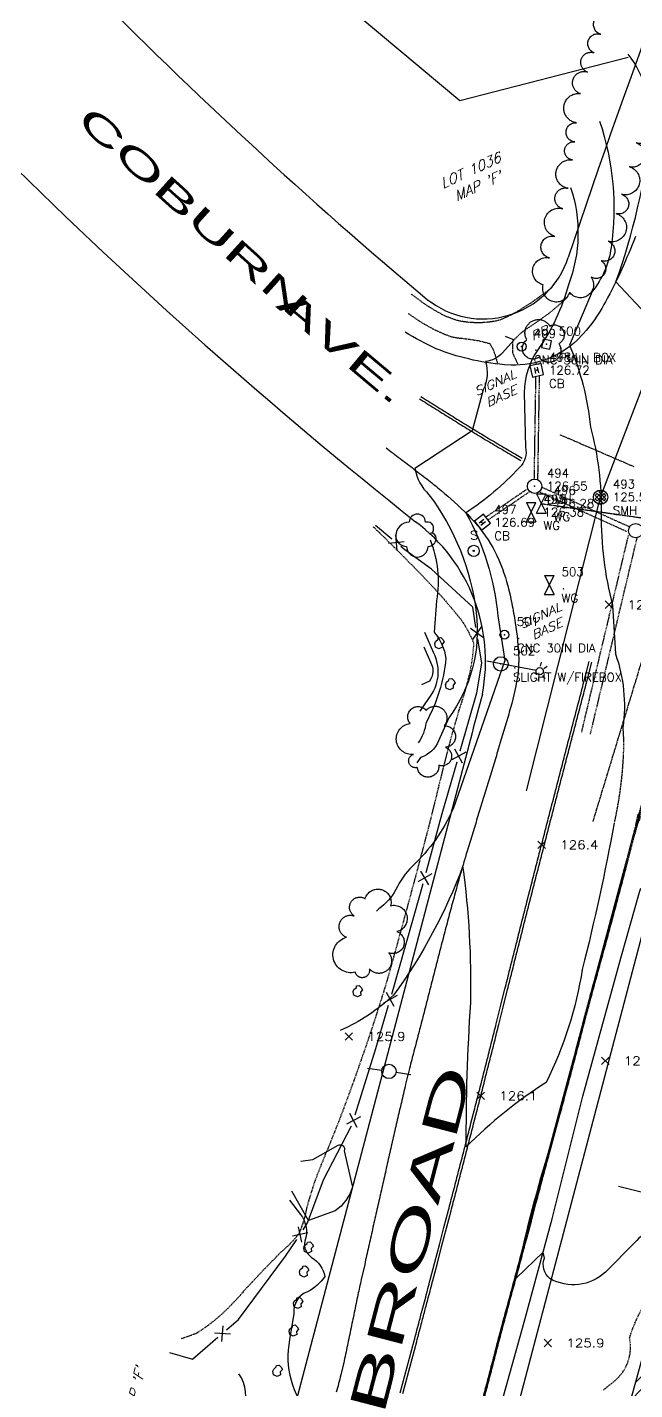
# Model space of a CAD drawing. Header units: feet. Extents: x 1023941 to 1026768, y 90264 to 94497.
# Drawn here: x 1024391.5 to 1024560.6, y 93161.3 to 93540.8 of the extents above; entities that cross this region are included whole.
import ezdxf
from ezdxf.enums import TextEntityAlignment as Align

# ---------------------------------------------------------------- set-up
doc = ezdxf.new("R2010")
doc.units = ezdxf.units.FT
doc.header["$MEASUREMENT"] = 0
for name, pattern in [('GAS', [1.44, 0.9, -0.06, 0.15, -0.06, 0, -0.06, 0.15, -0.06]), ('HIDDEN', [0.375, 0.25, -0.125]), ('HIDDEN2', [0.1875, 0.125, -0.0625]), ('LTP300', [40, 40, 0]), ('LTP600', [40, 40, 0]), ('WATER2', [0.56, 0.4, -0.04, 0, -0.04, 0, -0.04, 0, -0.04])]:
    doc.linetypes.add(name, pattern=pattern)
for name, color, linetype in [('BUILDING', 11, 'Continuous'), ('CF-INDEX', 11, 'Continuous'), ('CF-INTERMED', 9, 'Continuous'), ('CF-OB_INTER', 9, 'HIDDEN'), ('CF-OBS_INDX', 11, 'HIDDEN'), ('CURB_BACK', 9, 'Continuous'), ('CURB_BOTTOM', 10, 'Continuous'), ('CURB_OBSCURED', 10, 'HIDDEN2'), ('CURB_TOP', 10, 'Continuous'), ('DESC', 2, 'Continuous'), ('E1ABL', 4, 'Continuous'), ('E2SWL', 11, 'Continuous'), ('E3BDL', 6, 'Continuous'), ('E6ABT-L', 4, 'Continuous'), ('E6BUH', 9, 'Continuous'), ('E6DRL', 9, 'HIDDEN'), ('E6GAL', 9, 'GAS'), ('E6TOS', 9, 'Continuous'), ('E6WTL-APRX', 9, 'WATER2'), ('E7DRS', 10, 'Continuous'), ('E7SNT', 3, 'Continuous'), ('E7SWS', 10, 'Continuous'), ('E7UTS', 10, 'Continuous'), ('E7UTT', 10, 'Continuous'), ('E7WTS', 10, 'Continuous'), ('ELEV', 9, 'Continuous'), ('FENCE', 10, 'LTP300'), ('OUTLINE', 9, 'HIDDEN'), ('PAINTLIN', 9, 'Continuous'), ('PAVED_RD', 10, 'Continuous'), ('PNTS', 2, 'Continuous'), ('ROCK', 9, 'Continuous'), ('SIDEWALK-OBS', 9, 'HIDDEN2'), ('SIGN', 10, 'Continuous'), ('SPOTELEV', 9, 'Continuous'), ('TREE', 9, 'Continuous'), ('TREELINE', 9, 'LTP600'), ('UPOLE', 10, 'Continuous'), ('WALK', 10, 'Continuous')]:
    doc.layers.add(name, color=color, linetype=linetype)
doc.styles.add('200BT', font='swiss.ttf', dxfattribs={"width": 2, "height": 6.8})
doc.styles.add('290BT', font='swiss.ttf', dxfattribs={"width": 2, "height": 10})
doc.styles.add('60', font='simplex.shx', dxfattribs={"width": 1.15, "height": 2.4})
doc.styles.add('60S', font='simplex.shx', dxfattribs={"width": 1.15, "oblique": 22, "height": 2.4})
doc.styles.add('80SL', font='simplex.shx', dxfattribs={"oblique": 22, "height": 2.8})
doc.styles.add('S6', font='SIMPLEX', dxfattribs={"height": 0.083333})

# ---------------------------------------------------------------- blocks, each defined once
blk = doc.blocks.new('DMH')
blk.add_circle((0, 0), 0.05)
blk = doc.blocks.new('SMH')
for p, q in [((-0.0369, -0.0123), (0.0123, 0.0369)), ((-0.0369, 0.0123), (-0.0246, 0.0246)), ((0.0123, -0.0369), (-0.0369, 0.0123)), ((-0.0246, -0.0246), (0.0246, 0.0246)), ((0.0246, -0.0246), (-0.0246, 0.0246)), ((-0.0123, 0.0369), (0, 0.0492)), ((0.0369, -0.0123), (-0.0123, 0.0369)), ((-0.0123, -0.0369), (0.0369, 0.0123)), ((0.0123, 0.0369), (0, 0.0492)), ((0.0369, 0.0123), (0.0246, 0.0246)), ((-0.0246, -0.0246), (-0.0369, -0.0123)), ((0, -0.0492), (-0.0123, -0.0369)), ((0, -0.0492), (0.0123, -0.0369)), ((0.0246, -0.0246), (0.0369, -0.0123))]:
    blk.add_line(p, q)
blk.add_circle((0, 0), 0.05)
blk = doc.blocks.new('WG')
for p, q in [((-0.0334, -0.0669), (0.0334, 0.0669)), ((-0.0334, 0.0669), (0.0334, -0.0669)), ((-0.0334, 0.0669), (0.0334, 0.0669)), ((-0.0334, -0.0669), (0.0334, -0.0669))]:
    blk.add_line(p, q)
blk = doc.blocks.new('CB')
for p, q in [((-0.01, -0.0204), (-0.01, 0.0205)), ((0.01, -0.0204), (0.01, 0.0205))]:
    blk.add_line(p, q)
at = {"flags": 128}
blk.add_lwpolyline([(0.0398, 0.0398), (-0.0398, 0.0398), (-0.0398, -0.0398), (0.0398, -0.0398)], close=True, dxfattribs=at)
blk = doc.blocks.new('SLIGHT')
for p, q in [((0.1665, 0), (-0.0667, 0)), ((0.1834, 0.0243), (0.1834, 0.043)), ((0.2006, 0.0172), (0.2138, 0.0304)), ((0.2078, 0), (0.2264, 0)), ((0.1834, -0.0243), (0.1834, -0.043)), ((0.2006, -0.0172), (0.2138, -0.0304))]:
    blk.add_line(p, q)
for centre, radius in [((0, 0), 0.0335), ((0.1834, 0), 0.0169)]:
    blk.add_circle(centre, radius)
blk = doc.blocks.new('FENCE')
for p, q in [((-0.476563, -0.5), (0.5, 0.476563)), ((0.5, -0.5), (-0.476563, 0.476563))]:
    blk.add_line(p, q)
blk = doc.blocks.new('MTREE')
for p, q in [((0.25, 0.3125), (0.1875, 0.3125)), ((0.375, 0.125), (0.375, 0.1875))]:
    blk.add_line(p, q)
for centre, radius, start, end in [((0, 0.3125), 0.1875, 0, 180), ((-0.1875, 0), 0.3125, 90, 180), ((-0.25, 0), 0.25, 180, 270), ((0.25, 0.1875), 0.125, 0, 90), ((0.3125, 0.125), 0.0625, 270, 0), ((0.3125, -0.0625), 0.125, 0, 90), ((0, -0.25), 0.25, 180, 0), ((0.25, -0.0625), 0.1875, 270, 0)]:
    blk.add_arc(centre, radius, start, end)
blk = doc.blocks.new('SIGN')
for radius in [0.49, 0.0508]:
    blk.add_circle((0, 0), radius)
blk = doc.blocks.new('ROCK')
for p, q in [((-0.369141, -0.009766), (-0.304688, 0.185547)), ((-0.304688, 0.185547), (-0.083984, 0.363281)), ((-0.083984, 0.363281), (-0.068359, 0.480469)), ((-0.068359, 0.480469), (0.160156, 0.517578)), ((0.160156, 0.517578), (0.337891, 0.349609)), ((0.453125, 0.138672), (0.269531, -0.052734)), ((0.337891, 0.349609), (0.453125, 0.138672)), ((-0.314453, -0.316406), (-0.373047, -0.019531)), ((0, -0.470703), (-0.314453, -0.316406)), ((0.292969, -0.324219), (0, -0.470703)), ((0.269531, -0.052734), (0.292969, -0.324219))]:
    blk.add_line(p, q)
blk = doc.blocks.new('UPOLE')
for p, q in [((-1.498047, 0.001953), (-0.480469, 0.001953)), ((0.517578, 0.001953), (1.550781, 0.001953))]:
    blk.add_line(p, q)
blk.add_circle((0.017578, -0.013672), 0.498047)
blk = doc.blocks.new('POINT')
blk.add_point((0, 0))
at = {"layer": 'DESC', "style": 'S6'}
blk.add_attdef('DESC', (0.119, -0.17), '', height=0.0833, dxfattribs=at)
at = {"layer": 'ELEV', "style": 'S6'}
blk.add_attdef('ELEV', (0.119, -0.04), '', height=0.0833, dxfattribs=at)
at = {"layer": 'PNTS', "style": 'S6'}
blk.add_attdef('POINT', (0.119, 0.085), '', height=0.0833, dxfattribs=at)
blk = doc.blocks.new('SPOT')
for p, q in [((-0.5, -0.5), (0.5, 0.5)), ((-0.5, 0.5), (0.5, -0.5))]:
    blk.add_line(p, q)

msp = doc.modelspace()

# ---------------------------------------------------------------- hatches: boundary and pattern name
at = {"layer": 'E6BUH'}
h = msp.add_hatch(dxfattribs=at)
h.set_pattern_fill('ANSI36', color=256, scale=20, style=0)
h.paths.add_polyline_path([(1024595.02, 93166.06), (1024563.99, 93174.6), (1024554.18, 93138.91), (1024579.94, 93131.83), (1024585.21, 93130.38), (1024586.69, 93135.76)])

# ---------------------------------------------------------------- linework, layer by layer
at = {"layer": 'BUILDING', "flags": 128}
msp.add_lwpolyline([(1024579.94, 93131.83), (1024554.18, 93138.91), (1024563.99, 93174.6), (1024595.02, 93166.06), (1024586.69, 93135.76)], dxfattribs=at)
at = {"layer": 'CF-INDEX', "flags": 128}
for points, elevation in [([(1024576.36, 93415.7, 0.042857379), (1024574.76, 93449.18), (1024555.38, 93469.82, 0.053967452), (1024565.19337, 93511.57235, 0.186961001), (1024558.77, 93533.31)], 125), ([(1024502.12, 93372.31), (1024504.58, 93366.54, -0.294544077), (1024503.18, 93353.81), (1024500.83, 93350.24)], 130), ([(1024467.67, 93224.92), (1024471.04, 93225.4), (1024478.01, 93229.37, -0.741627199), (1024479.68203, 93227.79011), (1024482.02, 93217.73, -0.173638636), (1024477.24, 93211.13), (1024469.78, 93208.4), (1024465.19, 93216.61)], 125), ([(1024464.46, 93214.11), (1024467.54, 93210.13, -0.257172527), (1024468.81, 93202.69, 0.31511807), (1024470.66, 93198.13, -0.210457804), (1024474.35, 93192.83, -0.133966727), (1024469.51, 93188.56, 0.340506815), (1024465.71, 93182.51), (1024464.51, 93175.18, 0.236906673), (1024470.34, 93154.17, -0.159308285), (1024474.95922, 93144.88985, -0.098258093), (1024476.15124, 93124.56756, -0.132539801), (1024474.95194, 93112.99049, 0.248263363), (1024476.75958, 93102.47033), (1024479.35, 93098.58, 0.131571512), (1024487.15268, 93112.01047), (1024490.18, 93115.69), (1024493.53, 93119.67)], 125)]:
    msp.add_lwpolyline(points, format="xyb", dxfattribs=dict(at, elevation=elevation))
at = {"layer": 'CF-INTERMED', "flags": 128}
for points, elevation in [([(1024550.82, 93514.57, -0.118011129), (1024554.02341, 93479.4184, -0.133711853), (1024548.78881, 93467.14009), (1024542.46, 93452.25, -0.073373946), (1024548.31533, 93429.40506, -0.066253488), (1024551.3, 93405.42, 0.070931582), (1024554.46, 93379.83), (1024555.25, 93366.21, -0.12025864), (1024557.30419, 93345.74548), (1024557.52, 93342.26)], 126), ([(1024542.74, 93496.15, -0.174947773), (1024542.14, 93469.04, -0.09039635), (1024533.58816, 93450.88909, 0.147352916), (1024529.84, 93438.99), (1024530.22, 93423.83, -0.257455235), (1024528.43228, 93418.06832, -0.062323664), (1024513.6, 93405.53, -0.103133956), (1024522.53, 93376.82), (1024524.43, 93364.37), (1024510.03, 93323.1, -0.10324236), (1024498.73358, 93307.14583, 0.081045892), (1024494.06, 93300.57, -0.131211017), (1024489.35, 93295.25), (1024488.68, 93294.62)], 127), ([(1024524.57, 93454.76), (1024527.01, 93453.72), (1024527.01, 93453.72), (1024523.81, 93450.1, -0.172742913), (1024519.06, 93447.64, -0.190496811), (1024518.45, 93439.82), (1024515.39, 93428.36), (1024499.42, 93417.83, 0.15343255), (1024503.32541, 93410.57703, -0.132873111), (1024516.44, 93377.74, -0.193188886), (1024508.81876, 93348.42316), (1024505.95, 93341.99, -0.233722805), (1024500.98, 93337.4), (1024499.99, 93335.9)], 128), ([(1024503.62, 93397.97, -0.146132159), (1024505.38413, 93381.04079), (1024504.73, 93372.33, -0.138783681), (1024508.05645, 93364.97506, -0.103209884), (1024502.50642, 93347.13372, -0.124746175), (1024500.32, 93341.45)], 129), ([(1024501.88, 93368.23), (1024503.79198, 93363.94545, -0.280952333), (1024503.46, 93358.64), (1024501.26, 93357.58)], 131), ([(1024554.89, 93319.19, -0.016321534), (1024546.01, 93278.37, -0.074993597), (1024535.96, 93246.9, 0.055364102), (1024513.72, 93228.93, -0.018102904), (1024514.97, 93269.04, 0.038901785), (1024512.8, 93307.17, -0.067558045), (1024493.48, 93271.17, -0.082365198), (1024478.64, 93261.33)], 126), ([(1024580.83, 93295.87, -0.20188122), (1024575.53, 93278.83, 0.17375481), (1024572.46, 93270.61), (1024570.12, 93262.12, 0.11639661), (1024569.04842, 93244.97601), (1024568.59, 93237.31, -0.098340952), (1024577.72, 93221.5), (1024577.05, 93212.27, -0.401085029), (1024572.25, 93207.68, 0.197726782), (1024560.61, 93202.3), (1024552.49, 93194.04, -0.325393065), (1024536.98, 93192.23, -0.312523163), (1024535.4629, 93197.89761), (1024535.1, 93199.56), (1024527.65, 93192.42, -0.024600581), (1024536.41, 93226.67), (1024543.49, 93252.99)], 126), ([(1024447.44, 93149.34, 0.092583281), (1024451.4927, 93155.41746, 0.253004237), (1024450.41, 93165.75)], 124)]:
    msp.add_lwpolyline(points, format="xyb", dxfattribs=dict(at, elevation=elevation))
at = {"layer": 'CF-INTERMED', "elevation": 126, "flags": 128}
msp.add_lwpolyline([(1024544.14, 93255.47), (1024558.17, 93307.87)], dxfattribs=at)
at = {"layer": 'CF-OB_INTER', "elevation": 126, "flags": 128}
for points in [[(1024558.17, 93307.87), (1024560.7, 93317.49), (1024561.56587, 93321.55014), (1024562.1, 93322.23), (1024560.67553, 93316.08761, -0.118650159), (1024563.60011, 93322.77299), (1024572.13, 93344.6, 0.208241009), (1024571.66, 93349.26, -0.256095656), (1024571.12, 93354.82, -0.872631742), (1024576.12441, 93352.35642), (1024572.43, 93319.45, 0.209815822), (1024578.36, 93305.29), (1024579.93, 93303.38), (1024580.83, 93295.87)], [(1024557.52, 93342.26, -0.051645106), (1024554.89, 93319.19)]]:
    msp.add_lwpolyline(points, format="xyb", dxfattribs=at)
at = {"layer": 'CF-OBS_INDX', "elevation": 125, "flags": 128}
msp.add_lwpolyline([(1024551.88, 93161.19), (1024554.59, 93163.4, 0.29121862), (1024559.16, 93175.71, -0.116125577), (1024569.85, 93193.74), (1024576.63139, 93197.73738), (1024578.08, 93198.58)], format="xyb", dxfattribs=at)
at = {"layer": 'CURB_BACK', "flags": 128}
msp.add_lwpolyline([(1024518.32, 93157.38, 0.000806), (1024519.58, 93162.22, 0.00011), (1024520.85, 93167.06, 0.00011), (1024522.1, 93171.9, -0.000866), (1024523.36, 93176.74), (1024523.77, 93178.29, -0.000932), (1024525.07, 93183.12, -0.000207), (1024526.37, 93187.95, -0.000207), (1024527.68, 93192.77, 0.000512), (1024528.98, 93197.6), (1024529.25, 93198.61, 0.000388), (1024530.54, 93203.45), (1024531.83, 93208.28), (1024533.11, 93213.11, -0.000279), (1024534.4, 93217.94, -0.000157), (1024535.12, 93220.65, -0.000334), (1024535.85, 93223.37, -0.000594), (1024537.16, 93228.19), (1024538.47, 93233.02), (1024539.78, 93237.84, 0.000624), (1024541.09, 93242.67), (1024541.91, 93245.72, 0.000916), (1024543.19, 93250.55, 0.000184), (1024544.46, 93255.39, 0.000184), (1024545.73, 93260.22, -0.000658), (1024546.99, 93265.06, -0.000276), (1024547.53, 93267.09, -0.00043), (1024548.07, 93269.11, -0.001025), (1024549.38, 93273.93, -0.00025), (1024550.7, 93278.76, -0.00025), (1024552.02, 93283.58, 0.000637), (1024553.34, 93288.4, 0.000308), (1024553.97, 93290.73, 0.00035), (1024554.6, 93293.06, 0.000726), (1024555.88, 93297.89, 0.000687), (1024557.17, 93302.73, 0.000337), (1024557.79, 93305.1, 0.000337), (1024558.41, 93307.47)], format="xyb", dxfattribs=at)
at = {"layer": 'CURB_BOTTOM', "flags": 128}
msp.add_lwpolyline([(1024518, 93157.47, 0.000806), (1024519.26, 93162.31, 0.00011), (1024520.53, 93167.14, 0.00011), (1024521.78, 93171.98, -0.000853), (1024523.04, 93176.82), (1024523.45, 93178.38, -0.000948), (1024524.75, 93183.2, -0.000206), (1024526.05, 93188.03, -0.000206), (1024527.35, 93192.86, 0.00052), (1024528.66, 93197.69), (1024528.93, 93198.7, 0.000379), (1024530.22, 93203.53), (1024531.51, 93208.36), (1024532.79, 93213.2, -0.000281), (1024534.08, 93218.03, -0.000158), (1024534.8, 93220.74, -0.000333), (1024535.53, 93223.45, -0.000593), (1024536.84, 93228.28), (1024538.15, 93233.1), (1024539.46, 93237.93, 0.000628), (1024540.77, 93242.75), (1024541.59, 93245.8, 0.000912), (1024542.87, 93250.64, 0.000184), (1024544.14, 93255.47, 0.000184), (1024545.41, 93260.31, -0.00066), (1024546.67, 93265.15, -0.000277), (1024547.21, 93267.17, -0.000429), (1024547.75, 93269.2, -0.001023), (1024549.06, 93274.02, -0.000251), (1024550.38, 93278.84, -0.000251), (1024551.7, 93283.67, 0.000642), (1024553.02, 93288.49, 0.00031), (1024553.65, 93290.82, 0.000349), (1024554.28, 93293.15, 0.000723), (1024555.56, 93297.98, 0.000673), (1024556.85, 93302.81, 0.000352), (1024557.51, 93305.34, 0.000352), (1024558.17, 93307.87)], format="xyb", dxfattribs=at)
at = {"layer": 'CURB_OBSCURED', "flags": 128}
for points in [[(1024558.17, 93307.87, 0.000401), (1024558.77, 93310.18, 0.000401), (1024559.37, 93312.49), (1024560.22, 93315.77, -0.003026), (1024562.77, 93325.08, 0.001246), (1024565.31, 93334.39, 0.001233), (1024567.74, 93343.63, -0.003987), (1024570.17, 93352.87), (1024572.54, 93361.11)], [(1024560.54, 93315.68, 0.001246), (1024565.63, 93334.3, 0.001233), (1024570.49, 93352.78)], [(1024558.18, 93307.85, 0.000398), (1024558.79, 93310.16, 0.000398), (1024559.39, 93312.48), (1024560.24, 93315.76)], [(1024558.41, 93307.47, 0.000407), (1024559.05, 93309.94, 0.000407), (1024559.69, 93312.4), (1024560.54, 93315.68)]]:
    msp.add_lwpolyline(points, format="xyb", dxfattribs=at)
at = {"layer": 'CURB_TOP', "flags": 128}
msp.add_lwpolyline([(1024518.02, 93157.46, 0.000806), (1024519.28, 93162.3, 0.000109), (1024520.55, 93167.14, 0.000109), (1024521.8, 93171.98, -0.000851), (1024523.06, 93176.82), (1024523.47, 93178.37, -0.000945), (1024524.77, 93183.2, -0.000207), (1024526.07, 93188.03, -0.000207), (1024527.37, 93192.85, 0.000515), (1024528.68, 93197.68), (1024528.95, 93198.7, 0.000385), (1024530.24, 93203.53), (1024531.53, 93208.36), (1024532.81, 93213.19, -0.000276), (1024534.09, 93218.02, -0.000155), (1024534.82, 93220.74, -0.000335), (1024535.55, 93223.45, -0.000596), (1024536.86, 93228.27), (1024538.17, 93233.1), (1024539.48, 93237.92, 0.000628), (1024540.79, 93242.75), (1024541.61, 93245.8, 0.000912), (1024542.89, 93250.63, 0.000184), (1024544.16, 93255.47, 0.000184), (1024545.43, 93260.3, -0.000664), (1024546.69, 93265.14, -0.000278), (1024547.23, 93267.17, -0.000427), (1024547.77, 93269.19, -0.001019), (1024549.08, 93274.02, -0.00025), (1024550.39, 93278.84, -0.00025), (1024551.72, 93283.66, 0.000641), (1024553.04, 93288.48, 0.000309), (1024553.67, 93290.81, 0.000349), (1024554.3, 93293.14, 0.000723), (1024555.58, 93297.97, 0.000673), (1024556.86, 93302.81, 0.000351), (1024557.52, 93305.33, 0.000351), (1024558.18, 93307.85)], format="xyb", dxfattribs=at)
at = {"layer": 'E1ABL'}
msp.add_line((1024617.78267, 93202.42093), (1024556.10076, 93217.87481), dxfattribs=at)
at = {"layer": 'E1ABL', "flags": 128}
msp.add_lwpolyline([(1024558.82071, 93532.37801), (1024511.88247, 93520.28148), (1024483.65188, 93543.96975)], dxfattribs=at)
at = {"layer": 'E2SWL', "flags": 128}
msp.add_lwpolyline([(1024530.49971, 93328.06751), (1024551.09776, 93409.88367), (1024581.17857, 93488.48554)], dxfattribs=at)
at = {"layer": 'E3BDL'}
for p, q in [((1024515.32145, 93344.22686), (1024394.11708, 92883.92698)), ((1024577.0017, 93342.84087), (1024514.6127, 93105.90512))]:
    msp.add_line(p, q, dxfattribs=at)
for centre, radius, start, end in [((1026554.29997, 92807.66253), 2120.48, 152.62022664, 161.60979393), ((1025390.26543, 94521.77939), 1380, 219.19936467, 229.97726205), ((1025390.26543, 94521.77939), 1430, 219.19936467, 231.47640445), ((1024518.38973, 93484.53322), 25, 231.4185508, 341.6097939), ((1024470.77822, 93364.2544), 48.30828, 349.0064189, 53.358815), ((1026554.29939, 92807.33113), 2108.48004, 164.9438361, 165.24795969)]:
    msp.add_arc(centre, radius, start, end, dxfattribs=at)
at = {"layer": 'E6DRL'}
for p, q in [((1024532.65569, 93414.92556), (1024533.10882, 93443.50563)), ((1024533.65556, 93414.90971), (1024534.1087, 93443.48978)), ((1024534.84625, 93412.63785), (1024558.95639, 93401.74313)), ((1024519.13726, 93404.33395), (1024530.72689, 93412.19801)), ((1024519.69874, 93403.50646), (1024531.28838, 93411.37052)), ((1024534.22857, 93411.27093), (1024558.33872, 93400.3762)), ((1024558.79368, 93399.23636), (1024545.74493, 93344.42144)), ((1024561.22572, 93398.65741), (1024548.17697, 93343.84249))]:
    msp.add_line(p, q, dxfattribs=at)
at = {"layer": 'E6GAL'}
for p, q in [((1024560.43571, 93418.35228), (1024539.89633, 93427.19614)), ((1024565.40463, 93373.71867), (1024548.92877, 93319.54812))]:
    msp.add_line(p, q, dxfattribs=at)
at = {"layer": 'E6WTL-APRX', "flags": 128}
msp.add_lwpolyline([(1024534.6029, 93408.09936), (1024565.79825, 93403.68041), (1024585.72175, 93398.53801)], dxfattribs=at)
at = {"layer": 'E7UTS', "flags": 128}
msp.add_lwpolyline([(1024536.96208, 93451.07558), (1024537.43634, 93453.39421), (1024535.11771, 93453.86847), (1024534.64345, 93451.54984)], close=True, dxfattribs=at)
at = {"layer": 'E7UTS'}
for centre in [(1024529.10495, 93451.83475), (1024524.35063, 93371.56848)]:
    msp.add_circle(centre, 1.25, dxfattribs=at)
at = {"layer": 'FENCE', "flags": 128}
for points in [[(1024493, 93398.2), (1024488.47, 93401.98)], [(1024516.42, 93373.58), (1024515.52, 93379.21), (1024504.01, 93389.83), (1024496.59, 93395.2), (1024495.46, 93396.14)], [(1024512.03, 93339.27), (1024516.64, 93355.37), (1024518.01, 93363.63), (1024516.93, 93370.42)], [(1024502.55, 93305.37), (1024507.04, 93321.82), (1024511.15, 93336.19)], [(1024492.97, 93271.5), (1024500.97, 93299.59), (1024501.7, 93302.28)], [(1024482.76, 93237.81), (1024488.57, 93256.35), (1024491.45, 93266.16), (1024492.09, 93268.42)], [(1024468.31, 93205.84), (1024469.56, 93207.73), (1024473.97, 93219.74), (1024481.76, 93234.78)], [(1024446.99, 93177.97), (1024450.29, 93180.81), (1024463.42, 93198.45), (1024466.54, 93203.17)], [(1024431.1, 93171.7), (1024437.5, 93169.8), (1024444.57, 93175.88)]]:
    msp.add_lwpolyline(points, dxfattribs=at)
at = {"layer": 'OUTLINE', "flags": 128}
msp.add_lwpolyline([(1024487.81, 93401.66, -0.010007), (1024502.78, 93386.64, -0.023071), (1024512.26, 93375.76, -0.061247), (1024515.75, 93369.21, -0.035443), (1024514.74, 93361.37, -0.02747), (1024511.76, 93350.89, 0.003955), (1024508.78, 93340.41, 0.00425), (1024505.95, 93329.05, -0.001989), (1024503.11, 93317.69, -0.002761), (1024497.43, 93296.3, -0.003771), (1024491.4, 93274.42, -0.009724), (1024484.87, 93254.37, -0.007639), (1024478.64, 93237.15, -0.004131), (1024475.04, 93228.12, 0.011968), (1024471.45, 93219.09, 0.00925), (1024469.26, 93211.9, -0.062345), (1024467.08, 93204.71, -0.057606), (1024462.23, 93199.72, 0.002166), (1024457.38, 93194.74, 0.002483), (1024451.92, 93188.92, -0.024266), (1024446.47, 93183.1, -0.047809), (1024438.56, 93176.97, -0.024457), (1024434.38, 93175.49)], format="xyb", dxfattribs=at)
at = {"layer": 'PAINTLIN', "flags": 128}
for points in [[(1024500.65, 93437.31, 0.001102), (1024504.88, 93434.66, 0.001102), (1024509.12, 93432, 0.001102), (1024513.38, 93429.38, 0.001085), (1024517.64, 93426.76), (1024518.39, 93426.31, 0.003059), (1024522.69, 93423.76, 0.003216), (1024527, 93421.22), (1024528.92, 93420.13)], [(1024501.04, 93437.95, 0.001101), (1024505.28, 93435.29, 0.001101), (1024509.51, 93432.64, 0.001101), (1024513.77, 93430.02, 0.001094), (1024518.03, 93427.4), (1024518.77, 93426.95, 0.003057), (1024523.08, 93424.41, 0.003216), (1024527.39, 93421.86), (1024529.3, 93420.77)], [(1024495.34, 93160.38), (1024496.62, 93165.21), (1024497.91, 93170.04), (1024499.19, 93174.88, 0.000221), (1024500.47, 93179.71, 0.000169), (1024501.44, 93183.41), (1024502.41, 93187.1, 0.00013), (1024503.68, 93191.94), (1024504.95, 93196.78), (1024506.22, 93201.61), (1024507.48, 93206.45), (1024508.75, 93211.29, 0.000155), (1024510.01, 93216.12, 0.000155), (1024511.27, 93220.96, 0.000214), (1024512.53, 93225.8, 0.000214), (1024513.77, 93230.64, 0.000262), (1024515.02, 93235.49), (1024515.92, 93238.98, 0.000341), (1024517.15, 93243.83, 0.000277), (1024518.39, 93248.67, 0.000277), (1024519.61, 93253.52, 0.000149), (1024520.83, 93258.37, 0.000149), (1024522.05, 93263.22), (1024523.27, 93268.07), (1024524.48, 93272.92, -0.000104), (1024525.7, 93277.77, -0.000104), (1024526.92, 93282.62, -0.000232), (1024528.14, 93287.47, -0.000232), (1024529.37, 93292.31, -0.000331), (1024530.6, 93297.16), (1024531.41, 93300.33, -0.000186), (1024532.65, 93305.17, -0.000122), (1024533.89, 93310.01, -0.000122), (1024535.14, 93314.86, -0.000122), (1024536.38, 93319.7, -0.000122), (1024537.64, 93324.54, -0.000122), (1024538.89, 93329.38, -0.000122), (1024540.14, 93334.22, -0.000122), (1024541.4, 93339.06, -0.000122), (1024542.66, 93343.9, -0.000123), (1024543.92, 93348.73, -0.000123), (1024545.19, 93353.57, -0.000121), (1024546.45, 93358.41), (1024547.2, 93361.25), (1024547.95, 93364.09)], [(1024496.06, 93160.19), (1024497.35, 93165.02), (1024498.63, 93169.85), (1024499.91, 93174.69, 0.00022), (1024501.19, 93179.52, 0.000168), (1024502.16, 93183.22, 0.000101), (1024503.14, 93186.91, 0.000132), (1024504.41, 93191.75), (1024505.67, 93196.58), (1024506.94, 93201.42), (1024508.21, 93206.26), (1024509.47, 93211.1, 0.000154), (1024510.74, 93215.93, 0.000154), (1024511.99, 93220.77, 0.000214), (1024513.25, 93225.61, 0.000214), (1024514.5, 93230.45, 0.000259), (1024515.75, 93235.3), (1024516.65, 93238.79, 0.000345), (1024517.88, 93243.64, 0.000277), (1024519.11, 93248.49, 0.000277), (1024520.34, 93253.33, 0.000148), (1024521.56, 93258.18, 0.000148), (1024522.78, 93263.03), (1024523.99, 93267.88), (1024525.21, 93272.73, -0.000105), (1024526.42, 93277.58, -0.000105), (1024527.64, 93282.43, -0.000232), (1024528.86, 93287.28, -0.000232), (1024530.09, 93292.13, -0.000326), (1024531.32, 93296.97), (1024532.13, 93300.14, -0.000193), (1024533.37, 93304.98, -0.000121), (1024534.62, 93309.83, -0.000121), (1024535.86, 93314.67, -0.000121), (1024537.11, 93319.51, -0.000121), (1024538.36, 93324.35, -0.000124), (1024539.61, 93329.19, -0.000124), (1024540.87, 93334.03, -0.000122), (1024542.13, 93338.87, -0.000122), (1024543.39, 93343.71, -0.000122), (1024544.65, 93348.55, -0.000122), (1024545.92, 93353.39, -0.000122), (1024547.18, 93358.22), (1024547.93, 93361.06), (1024548.67, 93363.9)]]:
    msp.add_lwpolyline(points, format="xyb", dxfattribs=at)
at = {"layer": 'PAVED_RD', "flags": 128}
for points in [[(1024560.81, 93482.49, -0.013007), (1024556.94, 93473.25, -0.018699), (1024552.47, 93464.3), (1024552.05, 93463.54, -0.054877), (1024546.23, 93455.35), (1024544.5, 93453.56, -0.097623), (1024536.15, 93448.3, -0.095702), (1024526.23, 93446.68), (1024524.31, 93446.78, -0.040837), (1024514.4, 93448.38, -0.039582), (1024505.32, 93451.25, -0.022634), (1024496.66, 93455.81)], [(1024491.39, 93423.59, -0.000838), (1024493.33, 93422.13, -0.000838), (1024495.27, 93420.68, -0.001731), (1024499.24, 93417.64, -0.00563), (1024503.21, 93414.6, -0.006088), (1024506.68, 93411.76, -0.023335), (1024514.12, 93405.02, -0.023726), (1024517.61, 93401.08, -0.060265), (1024522.78, 93392.47), (1024523.81, 93389.93, -0.038015), (1024526.4, 93380.28, -0.013276), (1024527.31, 93374.88, -0.029884), (1024528.36, 93364.87), (1024528.13, 93360.96, -0.02863), (1024526.04, 93351.23, -0.009729), (1024524.61, 93346.41, 0.001003), (1024523.17, 93341.59), (1024522.62, 93339.68, -0.001139), (1024521.19, 93334.89, -0.001458), (1024519.76, 93330.1, -0.001458), (1024518.27, 93325.32, 0.000437), (1024516.79, 93320.55, 0.000437), (1024515.32, 93315.77, 0.002171), (1024513.85, 93310.99, 0.001609), (1024512.82, 93307.43, 0.00172), (1024511.78, 93303.87, 0.00232), (1024510.47, 93299.04, 0.001238), (1024509.15, 93294.22, 0.001238), (1024507.88, 93289.38, 0.00067), (1024506.61, 93284.55, 0.00067), (1024505.36, 93279.71, 0.000101), (1024504.12, 93274.86, 0.000101), (1024502.88, 93270.02, -0.000369), (1024501.64, 93265.17, -0.00018), (1024501.03, 93262.81, -0.000123), (1024500.42, 93260.45, -0.000251), (1024499.16, 93255.61, 0.002339), (1024497.9, 93250.77, 0.001398), (1024497.19, 93247.86, 0.001178), (1024496.49, 93244.96, 0.001971), (1024495.36, 93240.09, 0.000282), (1024494.24, 93235.22, 0.000282), (1024493.12, 93230.34, 0.000238), (1024492.01, 93225.47, 0.000238), (1024490.91, 93220.59, 0.000195), (1024489.8, 93215.71, 0.000195), (1024488.71, 93210.83, 0.000154), (1024487.61, 93205.96, 0.000154), (1024486.52, 93201.08, 0.000111), (1024485.43, 93196.2), (1024484.49, 93191.95, 0.001829), (1024483.54, 93187.71, 0.002105), (1024482.53, 93182.81, -0.000554), (1024481.52, 93177.92, -0.000554), (1024480.49, 93173.02, -0.005591), (1024479.46, 93168.13), (1024478.81, 93165.42, -0.005103), (1024477.51, 93160.59, -0.002289)]]:
    msp.add_lwpolyline(points, format="xyb", dxfattribs=at)
at = {"layer": 'SIDEWALK-OBS', "flags": 128}
for points in [[(1024537.58, 93468.28, -0.012007), (1024534.75, 93466.2, -0.012007), (1024531.93, 93464.13), (1024529.49, 93462.58, -0.04267), (1024523.27, 93459.26), (1024522.33, 93459.03, -0.071538), (1024515.28, 93458.52, -0.044687), (1024511.21, 93459.1, -0.063397), (1024504.85, 93461.97, -0.020281), (1024501.42, 93464.21), (1024498.4, 93466.45)], [(1024528.11, 93446.99), (1024526.67, 93450), (1024526.64, 93453.36), (1024528.99, 93455.65, -0.027608), (1024531.86, 93457.65, 0.003301), (1024534.73, 93459.66), (1024536.81, 93461.17, 0.014956), (1024541.84, 93465.5)], [(1024497.52, 93461.07), (1024500.17, 93459.27, 0.036069), (1024506.32, 93455.85), (1024509.4, 93454.63, 0.039562), (1024512.87, 93454.12, -0.001893), (1024516.33, 93453.61), (1024517.15, 93453.48), (1024520.24, 93452.69, -0.079768), (1024521.89, 93448.91), (1024522.41, 93447.09)]]:
    msp.add_lwpolyline(points, format="xyb", dxfattribs=at)
at = {"layer": 'TREELINE', "flags": 128}
for points in [[(1024535.14, 93469.05, -1), (1024536.86, 93476.52, -1), (1024538.35, 93482.53, -1), (1024540.57, 93490.22, -1), (1024542.04, 93495.92, -1), (1024543.29, 93503.82, -1), (1024543.91, 93508.85, -1), (1024544.4, 93514.16, -1), (1024545.48, 93522.28, -1), (1024547.45, 93528.3, -1), (1024549.36, 93533.64, -1), (1024551.19, 93538.81, -1), (1024552.78, 93544.28, -1), (1024552.93, 93550.59, -1), (1024550.71, 93555.43, -1), (1024547.45, 93562.06, -1), (1024546.93, 93568.37, -1), (1024547.93, 93573.95, -1), (1024553.05, 93579.2, -1), (1024559.29, 93581.53, -1), (1024565.28, 93581.1, -1), (1024570.5, 93582.2, -1), (1024576.38, 93584.98, -1), (1024581.08, 93580.72, -1), (1024582.22, 93575.38, -1), (1024579.93, 93568.41, -1), (1024578.25, 93562.46, -1), (1024576.21, 93554.38, -1), (1024574.06, 93546.14, -1), (1024572.49, 93540.74, -1), (1024570.6, 93535.4, -1), (1024567.78, 93527.76, -1), (1024565.39, 93521.54, -1), (1024563.33, 93515.91, -1), (1024561.02, 93508.59, -1), (1024559.06, 93501.96, -1), (1024556.92, 93494.25, -1), (1024555.4, 93488.89, -1), (1024553.18, 93481.18, -1), (1024551.24, 93475.76, -1), (1024548.5, 93471.18, -1), (1024542.46, 93467.01, -1), (1024535.14, 93469.05, -1), (1024535.14, 93469.05)], [(1024530.59, 93453.69, -1), (1024536.96, 93457.56, -1), (1024539.48, 93452.67, -1), (1024533.99, 93448.88, -1), (1024530.59, 93453.69, -1), (1024530.59, 93453.69)], [(1024499.05, 93338.24, -1), (1024498.09, 93346.85, -1), (1024502.55, 93350.51, -1), (1024507.55, 93346.22, -1), (1024507.89, 93340.23, -1), (1024506.07, 93335.22, -1), (1024500.07, 93334.61, -1), (1024499.05, 93338.24)], [(1024482.8, 93277.58, -1), (1024480.41, 93287.3, -1), (1024482.53, 93293.26, -1), (1024485.58, 93298.04, -1), (1024492.65, 93296.11, -1), (1024494.42, 93288.89, -1), (1024492.14, 93282.97, -1), (1024486.71, 93278.54, -1), (1024482.8, 93277.58)]]:
    msp.add_lwpolyline(points, format="xyb", close=True, dxfattribs=at)
at = {"layer": 'WALK', "flags": 128}
msp.add_lwpolyline([(1024518.14, 93137.65), (1024522.54, 93153.85), (1024529.87, 93180.06), (1024537.58, 93208.92), (1024546.12, 93243.08), (1024556.72, 93281.49), (1024561.97, 93299.83), (1024562.28, 93301.01)], dxfattribs=at)

# ---------------------------------------------------------------- block references
at = {"layer": 'E6TOS', "xscale": 28.80000000004657, "yscale": 28.80000000000291, "zscale": 28.79999999999999}
for p, values in [((1024529.10495, 93451.83475), {'ELEV': '.', 'POINT': '499', 'DESC': 'CNC 30IN DIA'}), ((1024536.0399, 93452.47203), {'ELEV': '.', 'POINT': '500', 'DESC': 'PULL BOX'}), ((1024533.32351, 93445.23217), {'ELEV': '126.72', 'POINT': '498', 'DESC': 'CB'}), ((1024532.73308, 93412.94062), {'ELEV': '126.55', 'POINT': '494', 'DESC': 'DMH'}), ((1024534.6029, 93408.09936), {'ELEV': '126.28', 'POINT': '496', 'DESC': 'WG'}), ((1024551.09776, 93409.88367), {'ELEV': '125.58', 'POINT': '493', 'DESC': 'SMH'}), ((1024531.77147, 93405.69536), {'ELEV': '126.38', 'POINT': '495', 'DESC': 'WG'}), ((1024518.09026, 93402.82564), {'ELEV': '126.69', 'POINT': '497', 'DESC': 'CB'}), ((1024536.81762, 93385.43788), {'ELEV': '.', 'POINT': '503', 'DESC': 'WG'}), ((1024524.35063, 93371.56848), {'ELEV': '.', 'POINT': '501', 'DESC': 'CNC 30IN DIA'}), ((1024523.32576, 93363.43062), {'ELEV': '.', 'POINT': '502', 'DESC': 'SLIGHT W/FIREBOX'})]:
    msp.add_blockref('POINT', p, dxfattribs=at).add_auto_attribs(values)
at = {"layer": 'E7DRS', "yscale": 40, "zscale": 40}
for p, xscale, rotation in [((1024533.32351, 93445.23217), 40.00000000000313, 12.75497937147654), ((1024518.20753, 93402.94145), 39.99999999996982, 307.3793775664362)]:
    msp.add_blockref('CB', p, dxfattribs=dict(at, xscale=xscale, rotation=rotation))
at = {"layer": 'E7DRS', "xscale": 40, "yscale": 40, "zscale": 40}
for p in [(1024532.73308, 93412.94062), (1024560.88723, 93400.54566)]:
    msp.add_blockref('DMH', p, dxfattribs=at)
at = {"layer": 'E7SWS', "xscale": 40, "yscale": 40, "zscale": 40}
msp.add_blockref('SMH', (1024551.09776, 93409.88367), dxfattribs=at)
at = {"layer": 'E7UTS', "xscale": 59.99999999994358, "yscale": 60, "zscale": 60, "rotation": 349.3091909760042}
msp.add_blockref('SLIGHT', (1024523.32576, 93363.43062), dxfattribs=at)
at = {"layer": 'E7WTS', "xscale": 40, "yscale": 40, "zscale": 40}
for p in [(1024534.6029, 93408.09936), (1024531.77147, 93405.69536), (1024536.81762, 93385.43788)]:
    msp.add_blockref('WG', p, dxfattribs=at)
at = {"layer": 'FENCE', "yscale": 3.19999999999709, "zscale": 3.2}
for p, xscale, rotation in [((1024494.23, 93397.17), 3.199999999969696, 140.1009799995291), ((1024516.67, 93372), 3.20000000001128, 99.07246800059991), ((1024511.59, 93337.73), 3.200000000006439, 74.02379599915838), ((1024502.12, 93303.82), 3.199999999998585, 74.72874500046436), ((1024492.53, 93269.96), 3.200000000003201, 74.10897299972795), ((1024482.29, 93236.28), 3.199999999985186, 72.60422800099283), ((1024467.42, 93204.5), 3.200000000032892, 56.50244099922997), ((1024445.78, 93176.92), 3.199999999965734, 40.74545900040966)]:
    msp.add_blockref('FENCE', p, dxfattribs=dict(at, xscale=xscale, rotation=rotation))
at = {"layer": 'ROCK', "xscale": 3.199999999953434, "yscale": 3.19999999999709, "zscale": 3.2}
for p in [(1024506.12, 93369.13), (1024509.16, 93357.73), (1024483.42, 93272.2), (1024469.7, 93200.82), (1024468.45, 93194.17), (1024466.79, 93185.39), (1024465.57, 93177.68), (1024461.09, 93166.46)]:
    msp.add_blockref('ROCK', p, dxfattribs=at)
at = {"layer": 'SIGN', "xscale": 3.199999999953434, "yscale": 3.19999999999709, "zscale": 3.2}
msp.add_blockref('SIGN', (1024515.78, 93394.92), dxfattribs=at)
at = {"layer": 'SPOTELEV', "xscale": 2.099999999976717, "yscale": 2.100000000005821, "zscale": 2.1}
for p in [(1024553.45, 93379.93), (1024534.7, 93313.04), (1024481.03, 93259.66), (1024552.4, 93252.89), (1024517.74, 93243.13), (1024536.42, 93174.3)]:
    msp.add_blockref('SPOT', p, dxfattribs=at)
at = {"layer": 'TREE', "xscale": 12, "yscale": 12, "zscale": 12}
msp.add_blockref('MTREE', (1024500.09, 93399.19), dxfattribs=at)
at = {"layer": 'UPOLE', "xscale": 4.000000000004889, "yscale": 4, "zscale": 4, "rotation": 351.5899400000706}
msp.add_blockref('UPOLE', (1024492.11, 93250), dxfattribs=at)

# ---------------------------------------------------------------- texts
at = {"layer": 'E6ABT-L', "style": '80SL', "oblique": 22}
for s, rotation, p in [('LOT 1036', 25, (1024515.38288, 93499.58323)), ("MAP 'F'", 25, (1024517.41145, 93495.23296)), ("LOT 138  MAP 'F'", 77.6580968, (1024420.71887, 93150.62393))]:
    msp.add_text(s, height=2.8, rotation=rotation, dxfattribs=at).set_placement(p, align=Align.CENTER)
at = {"layer": 'E7SNT', "width": 2}
for s, height, rotation, style, p in [('COBURN', 6.8, 317.9360073, '200BT', (1024404.86519, 93514.31891)), ('AVE.', 6.8, 319.9727384, '200BT', (1024460.45361, 93462.99458)), ('BROAD', 10, 75.442811, '290BT', (1024490.60987, 93153.77997))]:
    msp.add_text(s, height=height, rotation=rotation, dxfattribs=dict(at, style=style)).set_placement(p)
at = {"layer": 'E7UTT', "style": '60S', "oblique": 22, "width": 1.15}
msp.add_text('PB', height=2.4, rotation=25, dxfattribs=at).set_placement((1024532.21468, 93453.4194))
for s, p in [('SIGNAL', (1024522.17202, 93440.62178)), ('BASE', (1024523.91079, 93436.89297)), ('SIGNAL', (1024534.86482, 93375.82443)), ('BASE', (1024536.60359, 93372.09562))]:
    msp.add_text(s, height=2.4, rotation=25, dxfattribs=at).set_placement(p, align=Align.CENTER)
at = {"layer": 'SIGN', "style": '60', "width": 1.15}
msp.add_text('S', height=2.4, dxfattribs=at).set_placement((1024514.72, 93398.12))
at = {"layer": 'SPOTELEV', "style": '60', "width": 1.15}
for s, p in [('126.0', (1024563.92, 93379.93)), ('126.4', (1024545.17, 93313.04)), ('125.9', (1024491.49, 93259.66)), ('126.7', (1024562.86, 93252.89)), ('126.1', (1024528.21, 93243.13)), ('125.9', (1024546.89, 93174.3))]:
    msp.add_text(s, height=2.4, dxfattribs=at).set_placement(p, align=Align.MIDDLE_CENTER)

doc.saveas('drawing.dxf')
